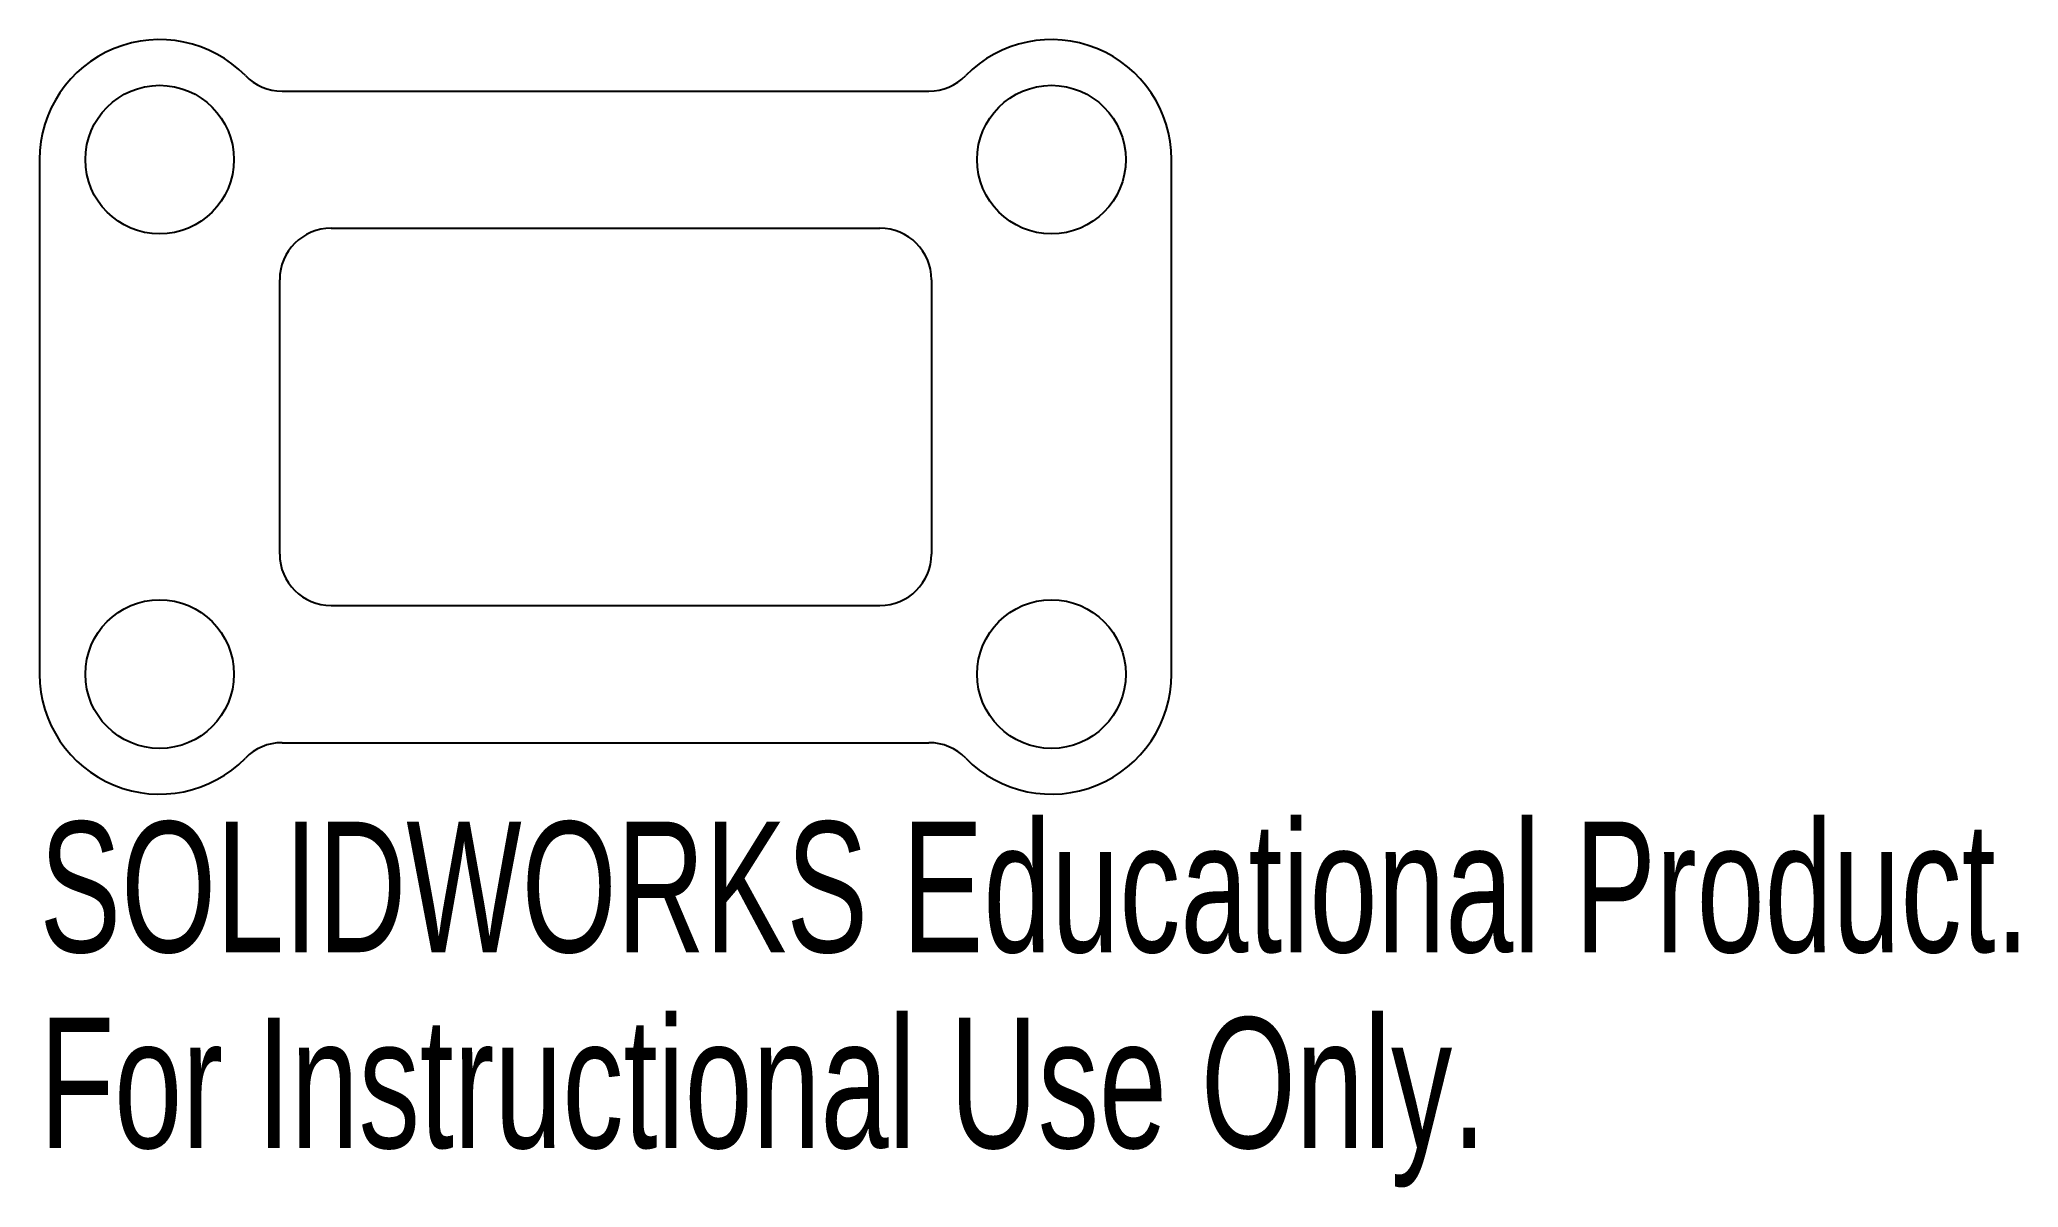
# Model space of a CAD drawing. Header units: inches. Extents: x -1.32 to 1.56, y -1.12 to 0.55.
import ezdxf

# ---------------------------------------------------------------- set-up
doc = ezdxf.new("R2010")
doc.units = ezdxf.units.IN
doc.header["$MEASUREMENT"] = 0
doc.styles.add('SLDTEXTSTYLE0', font='TXT', dxfattribs={"width": 0.7})

msp = doc.modelspace()

# ---------------------------------------------------------------- linework, layer by layer
at = {"color": 7, "linetype": 'Continuous', "lineweight": 25}
for p, q in [((-0.9715, 0.475), (-0.0285, 0.475)), ((-1.325, 0.375), (-1.325, -0.375)), ((0.325, -0.375), (0.325, 0.375)), ((-0.9, 0.275), (-0.1, 0.275)), ((-0.975, -0.2), (-0.975, 0.2)), ((-0.025, 0.2), (-0.025, -0.2)), ((-0.9, -0.275), (-0.1, -0.275)), ((-0.9715, -0.475), (-0.0285, -0.475))]:
    msp.add_line(p, q, dxfattribs=at)
for centre in [(-1.15, 0.375), (0.15, 0.375), (-1.15, -0.375), (0.15, -0.375)]:
    msp.add_circle(centre, 0.1083, dxfattribs=at)
for centre, radius, start, end in [((-1.15, 0.375), 0.175, 44.427, 180), ((0.15, 0.375), 0.175, 0, 135.573), ((-0.9715, 0.55), 0.075, 224.427, 270), ((-0.0285, 0.55), 0.075, 270, 315.573), ((-0.9, 0.2), 0.075, 90, 180), ((-0.1, 0.2), 0.075, 0, 90), ((-0.9, -0.2), 0.075, 180, 270), ((-0.1, -0.2), 0.075, 270, 0), ((-1.15, -0.375), 0.175, 180, 315.573), ((0.15, -0.375), 0.175, 224.427, 0), ((-0.9715, -0.55), 0.075, 90, 135.573), ((-0.0285, -0.55), 0.075, 44.427, 90)]:
    msp.add_arc(centre, radius, start, end, dxfattribs=at)

# ---------------------------------------------------------------- texts
at = {"color": 7, "linetype": 'Continuous', "char_height": 0.1903, "attachment_point": 1, "style": 'SLDTEXTSTYLE0'}
for s, insert in [('SOLIDWORKS Educational Product.', (-1.325, -0.5901)), ('For Instructional Use Only.', (-1.325, -0.8756))]:
    msp.add_mtext(s, dxfattribs=dict(at, insert=insert))

doc.saveas('drawing.dxf')
